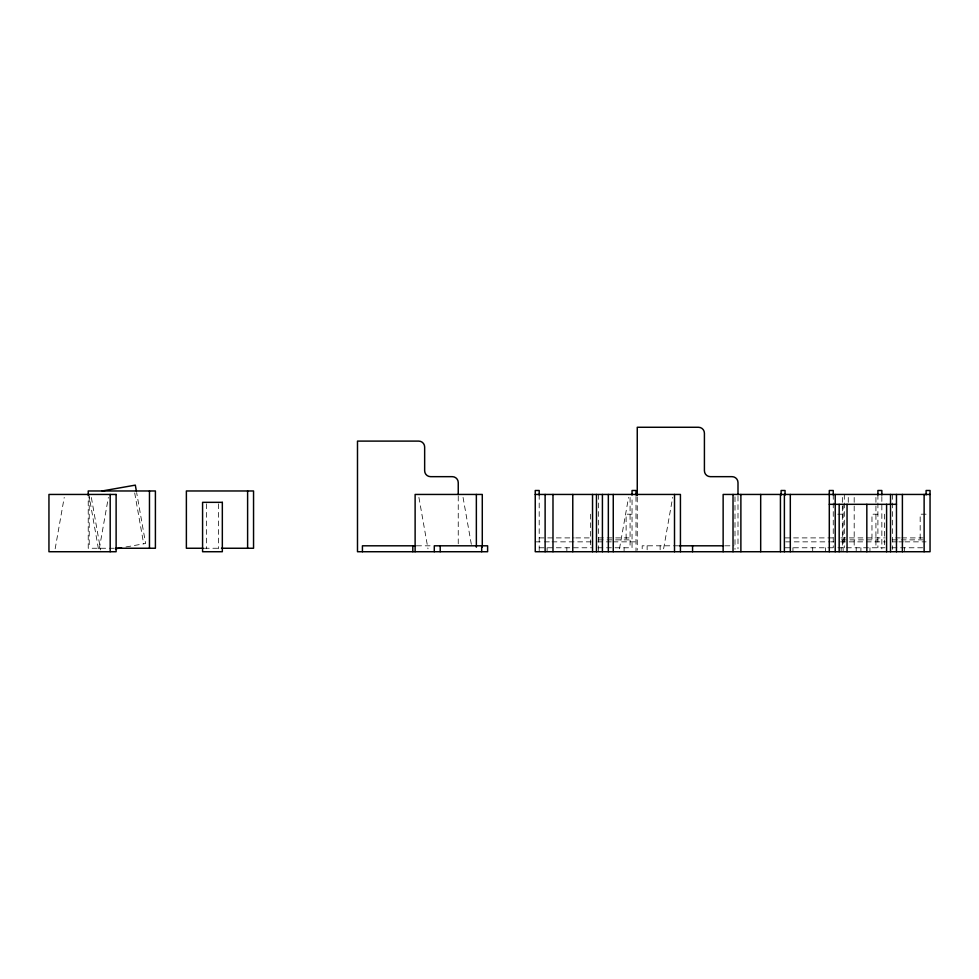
<?xml version="1.0" encoding="UTF-8"?>
<svg xmlns="http://www.w3.org/2000/svg" width="979" height="979" viewBox="0 0 979 979"><rect width="100%" height="100%" fill="white"/><g stroke="black" fill="none" stroke-linecap="round" stroke-linejoin="round"><path stroke-width="0.73" stroke-dasharray="4.89 3.67" d="M55.167 548.791L64.235 497.381M99.295 548.791L108.363 497.381M619.487 548.791L628.555 497.381M663.615 548.791L672.683 497.381M125.961 546.955L145.614 543.492L136.644 492.608M632.042 514.195L626.119 514.195L626.119 539.87M837.73 514.195L844.314 514.195M877.906 514.195L871.971 514.195L871.971 539.87M926.097 514.195L920.174 514.195L920.174 539.87M539.196 537.899L574.208 537.899M575.725 537.899L590.949 537.899M598.561 537.899L632.042 537.899M785.048 537.899L833.765 537.899M840.863 537.899L885.004 537.899M895.663 537.899L900.227 537.899M901.745 537.899L923.05 537.899M598.463 539.87L632.042 539.87M841.353 539.87L877.906 539.87M892.664 539.87L923.136 539.87M535.244 541.852L542.88 541.852M544.41 541.852L550.516 541.852M552.034 541.852L591.732 541.852M597.839 541.852L611.569 541.852M613.099 541.852L635.995 541.852M785.684 541.852L829.947 541.852M830.816 541.852L833.839 541.852M840.631 541.852L885.261 541.852M892.824 541.852L897.364 541.852M898.869 541.852L903.409 541.852M904.926 541.852L926.097 541.852M416.638 545.805L432.069 545.805M678.337 545.805L642.187 545.805L642.187 548.766M725.011 545.805L734.054 545.805M539.196 547.775L591.549 547.775M597.973 547.775L632.042 547.775L632.042 496.61M785.048 547.775L833.765 547.775M837.902 547.775L885.004 547.775M892.028 547.775L926.097 547.775M114.188 548.252L88.232 548.252L88.232 496.989M204.305 548.252L220.74 548.252M463.055 497.381L471.34 544.385M418.914 497.381L427.982 548.791M134.698 492.951L143.668 543.834M91.365 497.516L100.604 549.892M88.636 493.367L98.402 548.729M904.412 547.775L904.412 551.728M892.518 494.444L892.518 549.354M884.612 514.195L884.612 547.775M881.846 496.524L881.846 548.901M877.906 494.444L877.906 547.775M875.924 497.454L875.924 548.717M869.964 547.775L869.964 551.728M860.908 547.775L860.908 551.728M856.209 547.775L856.209 551.728M854.19 497.454L854.19 548.717M848.267 497.454L848.267 503.487M844.314 494.444L844.314 547.775M843.127 504.32L843.127 551.728M842.344 497.454L842.344 548.717M841.157 547.775L841.157 551.728M833.251 494.444L833.251 547.775M825.554 547.775L825.554 551.728M812.705 547.775L812.705 551.728M792.953 547.775L792.953 551.728M737.995 496.108L737.995 548.717M734.996 496.818L734.996 549.354M660.14 545.805L660.14 549.757M647.131 545.805L647.131 549.757M637.256 497.087L637.256 550.21M635.995 496.524L635.995 551.728M630.072 497.454L630.072 548.717M624.1 547.775L624.1 551.728M598.463 494.444L598.463 551.728M590.557 514.195L590.557 547.775M566.853 547.775L566.853 551.728M547.102 547.775L547.102 551.728M539.196 494.444L539.196 551.728M458.245 496.108L458.245 544.214M218.378 503.842L218.378 548.729M206.532 503.842L206.532 548.729M89.224 496.989L89.224 548.252"/><path stroke-width="1.47" d="M102.183 490.968L135.322 485.131L136.375 491.115M115.498 548.803L121.531 547.738M535.244 494.444L680.429 494.444L680.429 551.728M930.05 494.444L723.138 494.444L723.138 551.728M829.299 504.32L896.47 504.32M415.769 545.805L362.426 545.805L362.426 551.728M679.267 545.805L723.677 545.805M115.706 548.252L155.404 548.252L155.404 490.968L88.232 490.968L88.232 495.484M203.167 548.252L186.377 548.252L186.377 490.968L253.549 490.968L253.549 548.252L221.487 548.252M926.097 494.884L926.097 490.491L930.05 490.491L930.05 551.728L535.244 551.728L535.244 490.491L539.196 490.491L539.196 495.08M924.127 494.444L924.127 551.728M902.393 494.444L902.393 551.728M896.47 494.444L896.47 551.728M890.535 494.444L890.535 551.728M886.595 504.32L886.595 551.728M881.846 495.019L881.846 490.491L877.906 490.491L877.906 495.08M866.831 504.32L866.831 551.728M847.043 504.32L847.043 551.728M839.174 504.32L839.174 551.728M835.222 494.444L835.222 551.728M833.251 495.08L833.251 490.491L829.299 490.491L829.299 551.728M790.31 494.444L790.31 551.728M785.048 495.08L785.048 490.491L781.107 490.491L781.107 495.019M784.387 494.444L784.387 551.728M780.434 494.444L780.434 551.728M760.683 494.444L760.683 551.728M740.883 494.444L740.883 551.728M737.995 494.615L737.995 482.586A5.923 5.923 0 0 0 732.072 476.663L710.338 476.663A5.923 5.923 0 0 1 704.415 470.728L704.415 433.195A5.923 5.923 0 0 0 698.492 427.272L637.256 427.272L637.256 495.57M733.026 494.444L733.026 551.728M692.569 545.805L692.569 551.728M674.507 494.444L674.507 551.728M635.995 495.019L635.995 490.491L632.042 490.491L632.042 495.08M613.258 494.444L613.258 551.728M608.338 494.444L608.338 551.728M602.415 494.444L602.415 551.728M596.48 494.444L596.48 551.728M592.54 494.444L592.54 551.728M572.776 494.444L572.776 551.728M552.988 494.444L552.988 551.728M545.119 494.444L545.119 551.728M482.28 547.2L482.28 494.444L415.12 494.444L415.12 551.728M481.692 545.805L481.692 551.728M476.357 494.444L476.357 547.2M458.245 494.615L458.245 482.586A5.923 5.923 0 0 0 452.31 476.663L430.589 476.663A5.923 5.923 0 0 1 424.653 470.728L424.653 447.024A5.923 5.923 0 0 0 418.731 441.101L357.494 441.101L357.494 551.728L487.615 551.728L487.615 545.805L434.284 545.805L434.284 551.728M440.207 545.805L440.207 551.728M412.808 545.805L412.808 551.728M247.614 490.968L247.614 548.252M149.469 490.968L149.469 548.252M110.186 494.444L110.186 551.728M116.122 494.444L48.95 494.444L48.95 551.728L116.122 551.728L116.122 494.444M222.331 502.337L202.58 502.337L202.58 551.728L222.331 551.728L222.331 502.337"/></g></svg>
